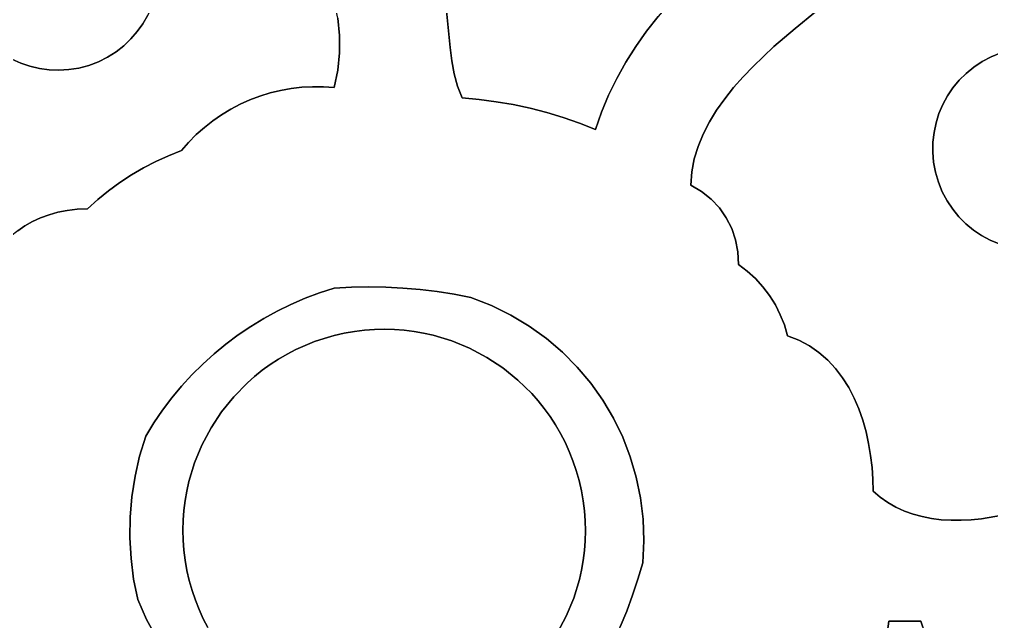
# Model space of a CAD drawing. Header units: inches. Extents: x 37.5 to 70.3, y 17.4 to 61.6.
# Drawn here: x 50.668 to 54.654, y 42.117 to 44.585 of the extents above; entities that cross this region are included whole.
import ezdxf

# ---------------------------------------------------------------- set-up
doc = ezdxf.new("R2010")
doc.units = ezdxf.units.IN
doc.layers.add('SURFACES_FOR_SKETCHUP', color=7, linetype='Continuous')

msp = doc.modelspace()

# ---------------------------------------------------------------- linework, layer by layer
at = {"layer": 'SURFACES_FOR_SKETCHUP'}
for points, invisible_edges in [([(53.1546, 44.4094), (52.8107, 45.0612), (52.4179, 44.6331)], 11), ([(52.8107, 45.0612), (53.1954, 44.474), (52.8516, 45.0616)], 3), ([(53.1954, 44.474), (52.8107, 45.0612), (53.1546, 44.4094)], 3), ([(52.8516, 45.0616), (53.1954, 44.474), (52.8928, 45.0661)], 3), ([(52.8928, 45.0661), (53.2397, 44.5366), (52.9339, 45.0748)], 3), ([(53.2397, 44.5366), (52.8928, 45.0661), (53.1954, 44.474)], 3), ([(53.2871, 44.5972), (52.9339, 45.0748), (53.2397, 44.5366)], 3), ([(50.6375, 44.4218), (50.9529, 44.3964), (50.4578, 44.9783)], 11), ([(51.1939, 44.6015), (50.4578, 44.9783), (50.9529, 44.3964)], 11), ([(53.5643, 44.8656), (53.8483, 44.548), (53.6263, 44.9118)], 3), ([(53.9321, 44.6163), (53.6263, 44.9118), (53.8483, 44.548)], 3), ([(53.5043, 44.8169), (53.8483, 44.548), (53.5643, 44.8656)], 3), ([(53.4463, 44.7655), (53.7616, 44.4731), (53.5043, 44.8169)], 3), ([(53.8483, 44.548), (53.5043, 44.8169), (53.7616, 44.4731)], 3), ([(51.9083, 44.7935), (51.2324, 44.714), (51.6958, 44.2832)], 11), ([(51.9083, 44.7935), (51.6958, 44.2832), (51.9371, 44.7277)], 3), ([(53.3906, 44.7117), (53.6762, 44.392), (53.4463, 44.7655)], 3), ([(53.7616, 44.4731), (53.4463, 44.7655), (53.6762, 44.392)], 3), ([(51.7384, 44.2936), (51.9371, 44.7277), (51.6958, 44.2832)], 3), ([(51.9371, 44.7277), (51.7384, 44.2936), (51.9589, 44.6597)], 3), ([(53.9321, 44.6163), (54.4731, 44.2709), (54.2658, 44.7505)], 3), ([(54.3395, 44.7555), (54.2658, 44.7505), (54.5209, 44.3351)], 10), ([(54.4954, 44.3041), (54.2658, 44.7505), (54.4731, 44.2709)], 3), ([(54.4954, 44.3041), (54.5209, 44.3351), (54.2658, 44.7505)], 10), ([(54.4134, 44.7578), (54.3395, 44.7555), (54.5495, 44.3636)], 10), ([(54.5209, 44.3351), (54.5495, 44.3636), (54.3395, 44.7555)], 10), ([(54.4872, 44.7574), (54.4134, 44.7578), (54.581, 44.3895)], 10), ([(54.5495, 44.3636), (54.581, 44.3895), (54.4134, 44.7578)], 10), ([(54.5609, 44.7542), (54.4872, 44.7574), (54.6153, 44.4123)], 10), ([(54.581, 44.3895), (54.6153, 44.4123), (54.4872, 44.7574)], 10), ([(54.6345, 44.7483), (54.5609, 44.7542), (54.6522, 44.4319)], 10), ([(54.6153, 44.4123), (54.6522, 44.4319), (54.5609, 44.7542)], 10), ([(54.7078, 44.7396), (54.6345, 44.7483), (54.6917, 44.448)], 10), ([(54.6522, 44.4319), (54.6917, 44.448), (54.6345, 44.7483)], 10), ([(51.2324, 44.714), (51.2232, 44.6752), (51.654, 44.2703)], 10), ([(51.654, 44.2703), (51.6958, 44.2832), (51.2324, 44.714)], 10), ([(53.3906, 44.7117), (53.3375, 44.6556), (53.6762, 44.392)], 10), ([(51.2232, 44.6752), (51.2103, 44.6376), (51.6131, 44.2549)], 10), ([(51.6131, 44.2549), (51.654, 44.2703), (51.2232, 44.6752)], 10), ([(51.9589, 44.6597), (51.7384, 44.2936), (51.9735, 44.5899)], 3), ([(53.3375, 44.6556), (53.2871, 44.5972), (53.6354, 44.3493)], 10), ([(53.6354, 44.3493), (53.6762, 44.392), (53.3375, 44.6556)], 10), ([(51.2103, 44.6376), (51.1939, 44.6015), (51.5732, 44.2371)], 10), ([(51.5732, 44.2371), (51.6131, 44.2549), (51.2103, 44.6376)], 10), ([(52.4234, 44.5793), (52.4179, 44.6331), (51.9735, 44.5899)], 10), ([(52.4234, 44.5793), (53.1546, 44.4094), (52.4179, 44.6331)], 3), ([(53.8483, 44.548), (54.4384, 44.199), (53.9321, 44.6163)], 3), ([(54.4731, 44.2709), (53.9321, 44.6163), (54.454, 44.2357)], 3), ([(54.454, 44.2357), (53.9321, 44.6163), (54.4384, 44.199)], 3), ([(51.1939, 44.6015), (50.9529, 44.3964), (51.1742, 44.5671)], 3), ([(50.9529, 44.3964), (50.9925, 44.4114), (51.1742, 44.5671)], 10), ([(51.1742, 44.5671), (50.9925, 44.4114), (51.1512, 44.5346)], 3), ([(51.1512, 44.5346), (51.497, 44.1941), (51.1742, 44.5671)], 3), ([(51.1939, 44.6015), (51.1742, 44.5671), (51.5345, 44.2168)], 10), ([(51.5345, 44.2168), (51.1742, 44.5671), (51.497, 44.1941)], 3), ([(51.5345, 44.2168), (51.5732, 44.2371), (51.1939, 44.6015)], 10), ([(51.7816, 44.3013), (51.9735, 44.5899), (51.7384, 44.2936)], 3), ([(51.9735, 44.5899), (51.7816, 44.3013), (51.9809, 44.519)], 3), ([(51.9735, 44.5899), (51.9809, 44.519), (52.4234, 44.5793)], 10), ([(52.4336, 44.4691), (52.4234, 44.5793), (51.9809, 44.519)], 10), ([(52.4234, 44.5793), (52.4336, 44.4691), (52.6928, 44.2354)], 10), ([(52.7617, 44.2205), (52.4234, 44.5793), (52.6928, 44.2354)], 3), ([(52.7617, 44.2205), (53.1546, 44.4094), (52.4234, 44.5793)], 11), ([(53.2871, 44.5972), (53.2397, 44.5366), (53.5965, 44.3051)], 10), ([(53.5965, 44.3051), (53.6354, 44.3493), (53.2871, 44.5972)], 10), ([(51.1512, 44.5346), (50.9925, 44.4114), (51.1251, 44.5045)], 3), ([(51.1251, 44.5045), (51.4608, 44.1691), (51.1512, 44.5346)], 3), ([(51.497, 44.1941), (51.1512, 44.5346), (51.4608, 44.1691)], 3), ([(53.2397, 44.5366), (53.1954, 44.474), (53.5601, 44.2595)], 10), ([(53.5601, 44.2595), (53.5965, 44.3051), (53.2397, 44.5366)], 10), ([(53.7616, 44.4731), (54.4264, 44.1608), (53.8483, 44.548)], 3), ([(54.4384, 44.199), (53.8483, 44.548), (54.4264, 44.1608)], 3), ([(50.9925, 44.4114), (51.0296, 44.43), (51.1251, 44.5045)], 10), ([(51.0961, 44.4768), (51.1251, 44.5045), (51.0296, 44.43)], 10), ([(51.0961, 44.4768), (51.4262, 44.1419), (51.1251, 44.5045)], 3), ([(51.4608, 44.1691), (51.1251, 44.5045), (51.4262, 44.1419)], 3), ([(51.8254, 44.3064), (51.9809, 44.519), (51.7816, 44.3013)], 3), ([(51.9809, 44.519), (51.8254, 44.3064), (51.981, 44.4475)], 3), ([(51.9809, 44.519), (51.981, 44.4475), (52.4336, 44.4691)], 10), ([(51.0296, 44.43), (51.0642, 44.4519), (51.0961, 44.4768)], 8), ([(51.0642, 44.4519), (51.0296, 44.43), (51.279, 44.026)], 10), ([(51.0642, 44.4519), (51.3931, 44.1124), (51.0961, 44.4768)], 3), ([(51.279, 44.026), (51.3618, 44.0808), (51.0642, 44.4519)], 11), ([(51.3931, 44.1124), (51.0642, 44.4519), (51.3618, 44.0808)], 3), ([(51.4262, 44.1419), (51.0961, 44.4768), (51.3931, 44.1124)], 3), ([(51.8696, 44.3088), (51.981, 44.4475), (51.8254, 44.3064)], 3), ([(51.981, 44.4475), (51.8696, 44.3088), (51.9737, 44.3761)], 3), ([(51.981, 44.4475), (51.9737, 44.3761), (52.4405, 44.4145)], 10), ([(52.4405, 44.4145), (52.4336, 44.4691), (51.981, 44.4475)], 10), ([(52.6928, 44.2354), (52.4336, 44.4691), (52.6233, 44.2474)], 3), ([(52.4405, 44.4145), (52.6233, 44.2474), (52.4336, 44.4691)], 3), ([(53.1954, 44.474), (53.1546, 44.4094), (53.5268, 44.2126)], 10), ([(53.5268, 44.2126), (53.5601, 44.2595), (53.1954, 44.474)], 10), ([(53.6762, 44.392), (54.4134, 44.0814), (53.7616, 44.4731)], 3), ([(54.418, 44.1215), (53.7616, 44.4731), (54.4134, 44.0814)], 3), ([(54.4264, 44.1608), (53.7616, 44.4731), (54.418, 44.1215)], 3), ([(54.454, 44.2357), (54.6917, 44.448), (54.4731, 44.2709)], 3), ([(54.454, 44.2357), (54.9664, 43.662), (54.6917, 44.448)], 11), ([(54.6917, 44.448), (54.6522, 44.4319), (54.4731, 44.2709)], 10), ([(50.6906, 43.7383), (50.6375, 44.4218), (50.6608, 43.7184)], 3), ([(50.6736, 44.4055), (50.6375, 44.4218), (50.6906, 43.7383)], 10), ([(50.6375, 44.4218), (50.6736, 44.4055), (50.9529, 44.3964)], 10), ([(50.6906, 43.7383), (50.7218, 43.756), (50.6736, 44.4055)], 10), ([(50.7112, 44.3926), (50.6736, 44.4055), (50.7218, 43.756)], 10), ([(50.6736, 44.4055), (50.7112, 44.3926), (50.912, 44.3855)], 10), ([(50.912, 44.3855), (50.9529, 44.3964), (50.6736, 44.4055)], 10), ([(50.9925, 44.4114), (50.9529, 44.3964), (51.1763, 43.9762)], 10), ([(51.0296, 44.43), (50.9925, 44.4114), (51.227, 44.0024)], 10), ([(51.1763, 43.9762), (51.227, 44.0024), (50.9925, 44.4114)], 10), ([(51.227, 44.0024), (51.279, 44.026), (51.0296, 44.43)], 10), ([(52.4503, 44.3613), (52.4405, 44.4145), (51.9737, 44.3761)], 10), ([(52.4405, 44.4145), (52.4503, 44.3613), (52.6233, 44.2474)], 10), ([(53.1546, 44.4094), (52.7617, 44.2205), (53.1173, 44.3429)], 3), ([(53.1546, 44.4094), (53.1173, 44.3429), (53.497, 44.1645)], 10), ([(53.497, 44.1645), (53.5268, 44.2126), (53.1546, 44.4094)], 10), ([(54.4731, 44.2709), (54.6522, 44.4319), (54.4954, 44.3041)], 3), ([(54.4954, 44.3041), (54.6522, 44.4319), (54.5209, 44.3351)], 3), ([(54.6522, 44.4319), (54.6153, 44.4123), (54.5209, 44.3351)], 10), ([(54.5495, 44.3636), (54.5209, 44.3351), (54.6153, 44.4123)], 10), ([(54.6153, 44.4123), (54.581, 44.3895), (54.5495, 44.3636)], 8), ([(50.7218, 43.756), (50.7548, 43.7713), (50.7112, 44.3926)], 10), ([(50.75, 44.3834), (50.7112, 44.3926), (50.7548, 43.7713)], 10), ([(50.7112, 44.3926), (50.75, 44.3834), (50.912, 44.3855)], 10), ([(50.912, 44.3855), (50.75, 44.3834), (50.871, 44.3788)], 3), ([(50.7894, 43.7842), (50.8258, 43.7945), (50.75, 44.3834)], 10), ([(50.7548, 43.7713), (50.7894, 43.7842), (50.75, 44.3834)], 10), ([(50.7898, 44.3779), (50.75, 44.3834), (50.8258, 43.7945)], 10), ([(50.7898, 44.3779), (50.871, 44.3788), (50.75, 44.3834)], 3), ([(50.7898, 44.3779), (50.8302, 44.3763), (50.871, 44.3788)], 8), ([(50.8258, 43.7945), (50.864, 43.802), (50.7898, 44.3779)], 10), ([(50.8302, 44.3763), (50.7898, 44.3779), (50.864, 43.802)], 10), ([(50.8302, 44.3763), (51.0334, 43.8825), (50.871, 44.3788)], 3), ([(51.0334, 43.8825), (50.8302, 44.3763), (50.864, 43.802)], 11), ([(50.871, 44.3788), (51.0794, 43.9162), (50.912, 44.3855)], 3), ([(51.0794, 43.9162), (50.871, 44.3788), (51.0334, 43.8825)], 3), ([(50.9529, 44.3964), (50.912, 44.3855), (51.1271, 43.9474)], 10), ([(51.1271, 43.9474), (50.912, 44.3855), (51.0794, 43.9162)], 3), ([(51.1271, 43.9474), (51.1763, 43.9762), (50.9529, 44.3964)], 10), ([(51.9142, 44.3084), (51.9737, 44.3761), (51.8696, 44.3088)], 3), ([(51.9589, 44.3052), (51.9737, 44.3761), (51.9142, 44.3084)], 2), ([(51.9737, 44.3761), (51.9589, 44.3052), (52.4503, 44.3613)], 10), ([(53.6354, 44.3493), (54.4129, 44.0406), (53.6762, 44.392)], 3), ([(54.4134, 44.0814), (53.6762, 44.392), (54.4129, 44.0406)], 3), ([(52.464, 44.3106), (52.4503, 44.3613), (51.9589, 44.3052)], 10), ([(52.464, 44.3106), (52.5534, 44.2567), (52.4503, 44.3613)], 3), ([(52.6233, 44.2474), (52.4503, 44.3613), (52.5534, 44.2567)], 3), ([(52.8299, 44.2028), (53.1173, 44.3429), (52.7617, 44.2205)], 3), ([(53.1173, 44.3429), (52.8299, 44.2028), (53.084, 44.2746)], 3), ([(53.1173, 44.3429), (53.084, 44.2746), (53.4714, 44.115)], 10), ([(53.4714, 44.115), (53.497, 44.1645), (53.1173, 44.3429)], 10), ([(53.5965, 44.3051), (54.4129, 44.0406), (53.6354, 44.3493)], 3), ([(51.654, 44.2703), (51.8985, 43.4638), (51.6958, 44.2832)], 3), ([(51.6958, 44.2832), (51.9589, 43.4833), (51.7384, 44.2936)], 3), ([(51.9589, 43.4833), (51.6958, 44.2832), (51.8985, 43.4638)], 3), ([(51.7384, 44.2936), (51.9589, 43.4833), (51.7816, 44.3013)], 3), ([(51.7816, 44.3013), (51.9589, 43.4833), (51.8254, 44.3064)], 3), ([(51.8254, 44.3064), (51.9589, 43.4833), (51.8696, 44.3088)], 3), ([(51.8696, 44.3088), (51.9589, 43.4833), (51.9142, 44.3084)], 3), ([(51.9142, 44.3084), (51.9589, 43.4833), (51.9589, 44.3052)], 3), ([(52.483, 44.2631), (52.464, 44.3106), (51.9589, 44.3052)], 10), ([(52.1701, 43.4874), (51.9589, 44.3052), (52.0997, 43.4885)], 3), ([(51.9589, 44.3052), (52.1701, 43.4874), (52.483, 44.2631)], 11), ([(52.0997, 43.4885), (51.9589, 44.3052), (52.0293, 43.4872)], 3), ([(52.0293, 43.4872), (51.9589, 44.3052), (51.9589, 43.4833)], 3), ([(52.464, 44.3106), (52.483, 44.2631), (52.5534, 44.2567)], 8), ([(53.5965, 44.3051), (53.5601, 44.2595), (53.5661, 43.7718)], 10), ([(53.5661, 43.7718), (54.4129, 44.0406), (53.5965, 44.3051)], 11), ([(51.5732, 44.2371), (51.8985, 43.4638), (51.6131, 44.2549)], 3), ([(51.6131, 44.2549), (51.8985, 43.4638), (51.654, 44.2703)], 3), ([(52.2404, 43.4838), (52.483, 44.2631), (52.1701, 43.4874)], 3), ([(52.3105, 43.4777), (52.483, 44.2631), (52.2404, 43.4838)], 3), ([(52.3803, 43.4692), (52.483, 44.2631), (52.3105, 43.4777)], 3), ([(52.4499, 43.4582), (52.483, 44.2631), (52.3803, 43.4692)], 3), ([(52.483, 44.2631), (52.4499, 43.4582), (52.5534, 44.2567)], 3), ([(52.5534, 44.2567), (52.4499, 43.4582), (52.6233, 44.2474)], 3), ([(52.5191, 43.4447), (52.6233, 44.2474), (52.4499, 43.4582)], 3), ([(52.6233, 44.2474), (52.5191, 43.4447), (52.6928, 44.2354)], 3), ([(52.8973, 44.1823), (53.084, 44.2746), (52.8299, 44.2028)], 3), ([(53.084, 44.2746), (52.8973, 44.1823), (53.0547, 44.2047)], 3), ([(53.084, 44.2746), (53.0547, 44.2047), (53.4505, 44.0644)], 10), ([(53.4714, 44.115), (53.084, 44.2746), (53.4505, 44.0644)], 3), ([(53.5601, 44.2595), (53.5268, 44.2126), (53.5378, 43.8123)], 10), ([(53.5378, 43.8123), (53.5661, 43.7718), (53.5601, 44.2595)], 10), ([(51.497, 44.1941), (51.8985, 43.4638), (51.5345, 44.2168)], 3), ([(51.5345, 44.2168), (51.8985, 43.4638), (51.5732, 44.2371)], 3), ([(52.6928, 44.2354), (52.5191, 43.4447), (52.7617, 44.2205)], 3), ([(52.7617, 44.2205), (52.5191, 43.4447), (52.8299, 44.2028)], 3), ([(52.964, 44.1591), (53.0547, 44.2047), (52.8973, 44.1823)], 3), ([(52.964, 44.1591), (53.0297, 44.1331), (53.0547, 44.2047)], 8), ([(53.0297, 44.1331), (53.4347, 44.0126), (53.0547, 44.2047)], 3), ([(53.4505, 44.0644), (53.0547, 44.2047), (53.4347, 44.0126)], 3), ([(53.5268, 44.2126), (53.497, 44.1645), (53.5378, 43.8123)], 10), ([(54.454, 44.2357), (54.4384, 44.199), (54.436, 43.9176)], 10), ([(54.436, 43.9176), (54.9664, 43.662), (54.454, 44.2357)], 11), ([(51.4262, 44.1419), (51.8392, 43.4416), (51.4608, 44.1691)], 3), ([(51.4608, 44.1691), (51.8392, 43.4416), (51.497, 44.1941)], 3), ([(51.8985, 43.4638), (51.497, 44.1941), (51.8392, 43.4416)], 3), ([(52.603, 43.4122), (52.8299, 44.2028), (52.5191, 43.4447)], 3), ([(52.8299, 44.2028), (52.603, 43.4122), (52.8973, 44.1823)], 3), ([(52.8973, 44.1823), (52.603, 43.4122), (52.964, 44.1591)], 3), ([(53.497, 44.1645), (53.4714, 44.115), (53.5378, 43.8123)], 10), ([(54.4384, 44.199), (54.4264, 44.1608), (54.424, 43.9585)], 10), ([(54.424, 43.9585), (54.436, 43.9176), (54.4384, 44.199)], 10), ([(51.3931, 44.1124), (51.8392, 43.4416), (51.4262, 44.1419)], 3), ([(52.6828, 43.3731), (52.964, 44.1591), (52.603, 43.4122)], 3), ([(52.964, 44.1591), (52.6828, 43.3731), (53.0297, 44.1331)], 3), ([(52.7582, 43.3279), (53.0297, 44.1331), (52.6828, 43.3731)], 3), ([(53.0297, 44.1331), (52.7582, 43.3279), (53.421, 43.9057)], 11), ([(53.421, 43.9057), (53.4247, 43.9597), (53.0297, 44.1331)], 10), ([(53.4247, 43.9597), (53.4347, 44.0126), (53.0297, 44.1331)], 10), ([(54.4264, 44.1608), (54.418, 44.1215), (54.424, 43.9585)], 10), ([(51.3618, 44.0808), (51.8392, 43.4416), (51.3931, 44.1124)], 3), ([(53.4714, 44.115), (53.4505, 44.0644), (53.5039, 43.8485)], 10), ([(53.5039, 43.8485), (53.5378, 43.8123), (53.4714, 44.115)], 10), ([(54.4134, 44.0814), (54.4163, 43.9996), (54.418, 44.1215)], 3), ([(54.424, 43.9585), (54.418, 44.1215), (54.4163, 43.9996)], 3), ([(51.279, 44.026), (51.3323, 44.047), (51.3618, 44.0808)], 8), ([(51.279, 44.026), (51.6698, 43.3589), (51.3323, 44.047)], 3), ([(51.3323, 44.047), (51.7813, 43.4166), (51.3618, 44.0808)], 3), ([(51.7248, 43.389), (51.3323, 44.047), (51.6698, 43.3589)], 3), ([(51.7813, 43.4166), (51.3323, 44.047), (51.7248, 43.389)], 3), ([(51.8392, 43.4416), (51.3618, 44.0808), (51.7813, 43.4166)], 3), ([(53.4505, 44.0644), (53.4347, 44.0126), (53.5039, 43.8485)], 10), ([(54.4134, 44.0814), (54.4129, 44.0406), (54.4163, 43.9996)], 8), ([(51.227, 44.0024), (51.6163, 43.3263), (51.279, 44.026)], 3), ([(51.6698, 43.3589), (51.279, 44.026), (51.6163, 43.3263)], 3), ([(53.4247, 43.9597), (53.4649, 43.8799), (53.4347, 44.0126)], 3), ([(53.4649, 43.8799), (53.5039, 43.8485), (53.4347, 44.0126)], 10), ([(54.4129, 44.0406), (53.5661, 43.7718), (54.4163, 43.9996)], 3), ([(51.1271, 43.9474), (51.5645, 43.2912), (51.1763, 43.9762)], 3), ([(51.1763, 43.9762), (51.6163, 43.3263), (51.227, 44.0024)], 3), ([(51.6163, 43.3263), (51.1763, 43.9762), (51.5645, 43.2912)], 3), ([(53.5885, 43.7278), (54.4163, 43.9996), (53.5661, 43.7718)], 3), ([(54.4163, 43.9996), (53.5885, 43.7278), (54.424, 43.9585)], 3), ([(51.0794, 43.9162), (51.5645, 43.2912), (51.1271, 43.9474)], 3), ([(53.4247, 43.9597), (53.421, 43.9057), (53.4649, 43.8799)], 8), ([(53.6045, 43.6808), (54.424, 43.9585), (53.5885, 43.7278)], 3), ([(54.424, 43.9585), (53.6045, 43.6808), (54.436, 43.9176)], 3), ([(51.0794, 43.9162), (51.0334, 43.8825), (51.5144, 43.2537)], 10), ([(51.0794, 43.9162), (51.5144, 43.2537), (51.5645, 43.2912)], 9), ([(52.8289, 43.277), (53.421, 43.9057), (52.7582, 43.3279)], 3), ([(52.8947, 43.2207), (53.421, 43.9057), (52.8289, 43.277)], 3), ([(53.421, 43.9057), (52.8947, 43.2207), (53.616, 43.5808)], 11), ([(53.5661, 43.7718), (53.5378, 43.8123), (53.421, 43.9057)], 10), ([(53.421, 43.9057), (53.5378, 43.8123), (53.4649, 43.8799)], 3), ([(53.616, 43.5808), (53.5661, 43.7718), (53.421, 43.9057)], 11), ([(53.7163, 43.4891), (54.436, 43.9176), (53.6045, 43.6808)], 11), ([(54.436, 43.9176), (53.7163, 43.4891), (54.4521, 43.8781)], 3), ([(54.436, 43.9176), (54.4521, 43.8781), (54.6131, 43.699)], 10), ([(54.6483, 43.6799), (54.436, 43.9176), (54.6131, 43.699)], 3), ([(54.436, 43.9176), (54.6483, 43.6799), (54.9664, 43.662)], 11), ([(51.0334, 43.8825), (50.864, 43.802), (50.989, 43.8465)], 3), ([(50.9042, 43.8066), (50.989, 43.8465), (50.864, 43.802)], 3), ([(50.9042, 43.8066), (50.9465, 43.8082), (50.989, 43.8465)], 8), ([(50.989, 43.8465), (50.9465, 43.8082), (51.4662, 43.214)], 10), ([(51.0334, 43.8825), (50.989, 43.8465), (51.5144, 43.2537)], 10), ([(51.4662, 43.214), (51.5144, 43.2537), (50.989, 43.8465)], 10), ([(53.5039, 43.8485), (53.4649, 43.8799), (53.5378, 43.8123)], 2), ([(53.7436, 43.4531), (54.4521, 43.8781), (53.7163, 43.4891)], 3), ([(54.4521, 43.8781), (53.7436, 43.4531), (54.4717, 43.8412)], 3), ([(54.58, 43.7213), (54.4521, 43.8781), (54.5489, 43.7468)], 3), ([(54.6131, 43.699), (54.4521, 43.8781), (54.58, 43.7213)], 3), ([(54.4521, 43.8781), (54.4717, 43.8412), (54.5489, 43.7468)], 10), ([(50.9042, 43.8066), (50.864, 43.802), (51.2928, 43.0332)], 10), ([(50.9465, 43.8082), (50.9042, 43.8066), (51.2928, 43.0332)], 10), ([(51.2928, 43.0332), (51.333, 43.0815), (50.9465, 43.8082)], 10), ([(51.333, 43.0815), (51.3754, 43.1278), (50.9465, 43.8082)], 10), ([(51.3754, 43.1278), (51.4198, 43.172), (50.9465, 43.8082)], 10), ([(51.4198, 43.172), (51.4662, 43.214), (50.9465, 43.8082)], 10), ([(53.7675, 43.4148), (54.4717, 43.8412), (53.7436, 43.4531)], 3), ([(54.4717, 43.8412), (53.7675, 43.4148), (54.4945, 43.8069)], 3), ([(53.9072, 43.2464), (54.4945, 43.8069), (53.7675, 43.4148)], 11), ([(53.9464, 43.219), (54.4945, 43.8069), (53.9072, 43.2464)], 3), ([(54.4945, 43.8069), (53.9464, 43.219), (54.5204, 43.7754)], 3), ([(54.5204, 43.7754), (54.5489, 43.7468), (54.4717, 43.8412)], 10), ([(54.4717, 43.8412), (54.4945, 43.8069), (54.5204, 43.7754)], 8), ([(50.6906, 43.7383), (50.6608, 43.7184), (50.864, 43.802)], 10), ([(51.2928, 43.0332), (50.864, 43.802), (50.6608, 43.7184)], 11), ([(50.864, 43.802), (50.8258, 43.7945), (50.6906, 43.7383)], 10), ([(50.7218, 43.756), (50.6906, 43.7383), (50.8258, 43.7945)], 10), ([(50.7894, 43.7842), (50.7218, 43.756), (50.8258, 43.7945)], 3), ([(50.7894, 43.7842), (50.7548, 43.7713), (50.7218, 43.756)], 8), ([(53.5661, 43.7718), (53.616, 43.5808), (53.5885, 43.7278)], 3), ([(53.982, 43.1878), (54.5204, 43.7754), (53.9464, 43.219)], 3), ([(54.5204, 43.7754), (53.982, 43.1878), (54.5489, 43.7468)], 3), ([(53.6045, 43.6808), (53.5885, 43.7278), (53.6138, 43.6316)], 2), ([(53.616, 43.5808), (53.6138, 43.6316), (53.5885, 43.7278)], 10), ([(54.0141, 43.1532), (54.5489, 43.7468), (53.982, 43.1878)], 3), ([(54.5489, 43.7468), (54.0141, 43.1532), (54.58, 43.7213)], 3), ([(50.6056, 43.6725), (51.2928, 43.0332), (50.6325, 43.6964)], 3), ([(50.6325, 43.6964), (51.2928, 43.0332), (50.6608, 43.7184)], 3), ([(54.0428, 43.1156), (54.58, 43.7213), (54.0141, 43.1532)], 3), ([(54.58, 43.7213), (54.0428, 43.1156), (54.6131, 43.699)], 3), ([(54.0681, 43.0753), (54.6131, 43.699), (54.0428, 43.1156)], 3), ([(54.6131, 43.699), (54.0681, 43.0753), (54.6483, 43.6799)], 3), ([(50.5557, 43.6195), (51.2928, 43.0332), (50.5801, 43.6468)], 3), ([(50.5801, 43.6468), (51.2928, 43.0332), (50.6056, 43.6725)], 3), ([(53.6138, 43.6316), (53.6858, 43.5225), (53.6045, 43.6808)], 3), ([(53.7163, 43.4891), (53.6045, 43.6808), (53.6858, 43.5225)], 3), ([(54.0904, 43.0326), (54.6483, 43.6799), (54.0681, 43.0753)], 3), ([(54.6483, 43.6799), (54.0904, 43.0326), (54.685, 43.6643)], 3), ([(54.1095, 42.988), (54.685, 43.6643), (54.0904, 43.0326)], 3), ([(54.685, 43.6643), (54.1095, 42.988), (54.7232, 43.6523)], 3), ([(54.1258, 42.9418), (54.7232, 43.6523), (54.1095, 42.988)], 3), ([(54.7232, 43.6523), (54.1258, 42.9418), (54.7625, 43.6439)], 3), ([(54.6483, 43.6799), (54.685, 43.6643), (54.9664, 43.662)], 10), ([(50.5104, 43.5604), (51.2928, 43.0332), (50.5557, 43.6195)], 3), ([(53.6138, 43.6316), (53.616, 43.5808), (53.6523, 43.5531)], 8), ([(53.6138, 43.6316), (53.6523, 43.5531), (53.6858, 43.5225)], 9), ([(54.7625, 43.6439), (54.1258, 42.9418), (54.7846, 42.574)], 11), ([(52.9554, 43.1594), (53.616, 43.5808), (52.8947, 43.2207)], 3), ([(53.0106, 43.0935), (53.616, 43.5808), (52.9554, 43.1594)], 3), ([(53.0602, 43.0235), (53.616, 43.5808), (53.0106, 43.0935)], 3), ([(53.616, 43.5808), (53.0602, 43.0235), (53.6523, 43.5531)], 3), ([(50.469, 43.4963), (51.2548, 42.9829), (50.5104, 43.5604)], 3), ([(51.2928, 43.0332), (50.5104, 43.5604), (51.2548, 42.9829)], 3), ([(53.6523, 43.5531), (53.0602, 43.0235), (53.6858, 43.5225)], 3), ([(50.4309, 43.4284), (51.2548, 42.9829), (50.469, 43.4963)], 3), ([(52.0293, 43.4872), (51.9589, 43.4833), (52.0001, 43.2985)], 10), ([(52.0001, 43.2985), (52.0415, 43.3058), (52.0293, 43.4872)], 10), ([(52.0997, 43.4885), (52.0293, 43.4872), (52.0828, 43.3109)], 10), ([(52.0415, 43.3058), (52.0828, 43.3109), (52.0293, 43.4872)], 10), ([(52.0828, 43.3109), (52.124, 43.314), (52.0997, 43.4885)], 10), ([(52.1701, 43.4874), (52.0997, 43.4885), (52.124, 43.314)], 10), ([(52.124, 43.314), (52.1649, 43.315), (52.1701, 43.4874)], 10), ([(52.1649, 43.315), (52.2056, 43.3139), (52.1701, 43.4874)], 10), ([(52.2404, 43.4838), (52.1701, 43.4874), (52.2056, 43.3139)], 10), ([(53.6858, 43.5225), (53.0602, 43.0235), (53.7163, 43.4891)], 3), ([(53.7163, 43.4891), (53.0602, 43.0235), (53.7436, 43.4531)], 3), ([(51.8392, 43.4416), (51.9179, 43.2774), (51.8985, 43.4638)], 3), ([(51.8985, 43.4638), (51.9587, 43.289), (51.9589, 43.4833)], 3), ([(51.9587, 43.289), (51.8985, 43.4638), (51.9179, 43.2774)], 3), ([(52.0001, 43.2985), (51.9589, 43.4833), (51.9587, 43.289)], 3), ([(52.2404, 43.4838), (52.2056, 43.3139), (52.246, 43.3109)], 9), ([(52.2404, 43.4838), (52.246, 43.3109), (52.3105, 43.4777)], 3), ([(52.2859, 43.3058), (52.3105, 43.4777), (52.246, 43.3109)], 3), ([(52.3254, 43.2989), (52.3105, 43.4777), (52.2859, 43.3058)], 3), ([(52.3105, 43.4777), (52.3254, 43.2989), (52.3803, 43.4692)], 3), ([(52.3644, 43.2901), (52.3803, 43.4692), (52.3254, 43.2989)], 3), ([(52.3803, 43.4692), (52.3644, 43.2901), (52.4499, 43.4582)], 3), ([(52.4406, 43.2669), (52.4499, 43.4582), (52.3644, 43.2901)], 3), ([(52.4499, 43.4582), (52.4406, 43.2669), (52.5191, 43.4447)], 3), ([(53.7436, 43.4531), (53.0602, 43.0235), (53.7675, 43.4148)], 3), ([(50.3955, 43.3577), (51.2191, 42.9306), (50.4309, 43.4284)], 3), ([(51.2548, 42.9829), (50.4309, 43.4284), (51.2191, 42.9306)], 3), ([(51.7248, 43.389), (51.8394, 43.2486), (51.7813, 43.4166)], 3), ([(51.7813, 43.4166), (51.8781, 43.2639), (51.8392, 43.4416)], 3), ([(51.8781, 43.2639), (51.7813, 43.4166), (51.8394, 43.2486)], 3), ([(51.9179, 43.2774), (51.8392, 43.4416), (51.8781, 43.2639)], 3), ([(52.5139, 43.2367), (52.5191, 43.4447), (52.4406, 43.2669)], 3), ([(52.603, 43.4122), (52.5191, 43.4447), (52.5139, 43.2367)], 10), ([(52.5139, 43.2367), (52.5838, 43.1996), (52.603, 43.4122)], 10), ([(52.6828, 43.3731), (52.603, 43.4122), (52.5838, 43.1996)], 10), ([(53.7675, 43.4148), (53.0602, 43.0235), (53.7878, 43.3744)], 3), ([(53.7878, 43.3744), (53.9072, 43.2464), (53.7675, 43.4148)], 3), ([(51.6698, 43.3589), (51.7654, 43.2127), (51.7248, 43.389)], 3), ([(51.8394, 43.2486), (51.7248, 43.389), (51.8018, 43.2315)], 3), ([(51.8018, 43.2315), (51.7248, 43.389), (51.7654, 43.2127)], 3), ([(52.6828, 43.3731), (52.5838, 43.1996), (52.7582, 43.3279)], 3), ([(53.7878, 43.3744), (53.0602, 43.0235), (53.8045, 43.3322)], 3), ([(53.8045, 43.3322), (53.8642, 43.2696), (53.7878, 43.3744)], 3), ([(53.9072, 43.2464), (53.7878, 43.3744), (53.8642, 43.2696)], 3), ([(50.3955, 43.3577), (50.3304, 43.2124), (51.1858, 42.8766)], 10), ([(51.1858, 42.8766), (51.2191, 42.9306), (50.3955, 43.3577)], 10), ([(51.6163, 43.3263), (51.7303, 43.1922), (51.6698, 43.3589)], 3), ([(51.7654, 43.2127), (51.6698, 43.3589), (51.7303, 43.1922)], 3), ([(52.5838, 43.1996), (52.65, 43.1561), (52.7582, 43.3279)], 10), ([(52.8289, 43.277), (52.7582, 43.3279), (52.65, 43.1561)], 10), ([(53.8045, 43.3322), (53.0602, 43.0235), (53.8174, 43.2884)], 3), ([(53.8045, 43.3322), (53.8174, 43.2884), (53.8642, 43.2696)], 8), ([(51.4971, 42.9763), (51.4536, 42.9101), (51.9587, 43.289)], 10), ([(51.9587, 43.289), (51.4536, 42.9101), (52.5838, 43.1996)], 11), ([(51.9587, 43.289), (51.9179, 43.2774), (51.4971, 42.9763)], 10), ([(51.5144, 43.2537), (51.6324, 43.1214), (51.5645, 43.2912)], 3), ([(51.5645, 43.2912), (51.6964, 43.1701), (51.6163, 43.3263)], 3), ([(51.6637, 43.1465), (51.5645, 43.2912), (51.6324, 43.1214)], 3), ([(51.6964, 43.1701), (51.5645, 43.2912), (51.6637, 43.1465)], 3), ([(51.7303, 43.1922), (51.6163, 43.3263), (51.6964, 43.1701)], 3), ([(52.0001, 43.2985), (51.9587, 43.289), (52.5139, 43.2367)], 10), ([(52.5838, 43.1996), (52.5139, 43.2367), (51.9587, 43.289)], 10), ([(52.0415, 43.3058), (52.0001, 43.2985), (52.4406, 43.2669)], 10), ([(52.5139, 43.2367), (52.4406, 43.2669), (52.0001, 43.2985)], 10), ([(52.0828, 43.3109), (52.0415, 43.3058), (52.3644, 43.2901)], 10), ([(52.4406, 43.2669), (52.3644, 43.2901), (52.0415, 43.3058)], 10), ([(52.124, 43.314), (52.0828, 43.3109), (52.3254, 43.2989)], 10), ([(52.3644, 43.2901), (52.3254, 43.2989), (52.0828, 43.3109)], 10), ([(52.1649, 43.315), (52.124, 43.314), (52.2859, 43.3058)], 10), ([(52.3254, 43.2989), (52.2859, 43.3058), (52.124, 43.314)], 10), ([(52.2056, 43.3139), (52.1649, 43.315), (52.246, 43.3109)], 2), ([(52.2859, 43.3058), (52.246, 43.3109), (52.1649, 43.315)], 10), ([(53.104, 42.9496), (53.8174, 43.2884), (53.0602, 43.0235)], 3), ([(53.1415, 42.8722), (53.8174, 43.2884), (53.104, 42.9496)], 3), ([(53.1727, 42.7918), (53.8174, 43.2884), (53.1415, 42.8722)], 3), ([(53.1972, 42.7088), (53.8174, 43.2884), (53.1727, 42.7918)], 3), ([(53.8174, 43.2884), (53.1972, 42.7088), (54.0681, 43.0753)], 11), ([(53.982, 43.1878), (53.9464, 43.219), (53.8174, 43.2884)], 10), ([(54.0428, 43.1156), (54.0141, 43.1532), (53.8174, 43.2884)], 10), ([(53.8642, 43.2696), (53.8174, 43.2884), (53.9464, 43.219)], 10), ([(54.0141, 43.1532), (53.982, 43.1878), (53.8174, 43.2884)], 10), ([(54.0681, 43.0753), (54.0428, 43.1156), (53.8174, 43.2884)], 10), ([(51.4662, 43.214), (51.6025, 43.0949), (51.5144, 43.2537)], 3), ([(51.5468, 43.038), (51.4971, 42.9763), (51.9179, 43.2774)], 10), ([(51.6324, 43.1214), (51.5144, 43.2537), (51.6025, 43.0949)], 3), ([(51.9179, 43.2774), (51.8781, 43.2639), (51.5468, 43.038)], 10), ([(51.6025, 43.0949), (51.5468, 43.038), (51.8781, 43.2639)], 10), ([(51.8781, 43.2639), (51.8394, 43.2486), (51.6025, 43.0949)], 10), ([(51.6324, 43.1214), (51.6025, 43.0949), (51.8394, 43.2486)], 10), ([(51.8394, 43.2486), (51.8018, 43.2315), (51.6324, 43.1214)], 10), ([(52.8289, 43.277), (52.65, 43.1561), (52.7117, 43.1063)], 9), ([(52.8289, 43.277), (52.7117, 43.1063), (52.8947, 43.2207)], 3), ([(53.9072, 43.2464), (53.8642, 43.2696), (53.9464, 43.219)], 2), ([(50.3304, 43.2124), (50.2683, 43.0692), (51.1609, 42.7949)], 10), ([(51.1609, 42.7949), (51.1858, 42.8766), (50.3304, 43.2124)], 10), ([(51.4198, 43.172), (51.5468, 43.038), (51.4662, 43.214)], 3), ([(51.6025, 43.0949), (51.4662, 43.214), (51.5468, 43.038)], 3), ([(51.6324, 43.1214), (51.8018, 43.2315), (51.6637, 43.1465)], 3), ([(51.8018, 43.2315), (51.7654, 43.2127), (51.6637, 43.1465)], 10), ([(51.6964, 43.1701), (51.6637, 43.1465), (51.7654, 43.2127)], 10), ([(51.7303, 43.1922), (51.6964, 43.1701), (51.7654, 43.2127)], 2), ([(52.7686, 43.0507), (52.8947, 43.2207), (52.7117, 43.1063)], 3), ([(52.8947, 43.2207), (52.7686, 43.0507), (52.9554, 43.1594)], 3), ([(51.3754, 43.1278), (51.5468, 43.038), (51.4198, 43.172)], 3), ([(52.5838, 43.1996), (51.4536, 42.9101), (52.9627, 42.6944)], 11), ([(52.5838, 43.1996), (52.9627, 42.6944), (52.65, 43.1561)], 3), ([(51.333, 43.0815), (51.4971, 42.9763), (51.3754, 43.1278)], 3), ([(51.5468, 43.038), (51.3754, 43.1278), (51.4971, 42.9763)], 3), ([(52.65, 43.1561), (52.9511, 42.7353), (52.7117, 43.1063)], 3), ([(52.9511, 42.7353), (52.65, 43.1561), (52.9627, 42.6944)], 3), ([(52.7951, 43.0207), (52.9554, 43.1594), (52.7686, 43.0507)], 3), ([(52.8202, 42.9894), (52.9554, 43.1594), (52.7951, 43.0207)], 3), ([(52.9554, 43.1594), (52.8202, 42.9894), (53.0106, 43.0935)], 3), ([(52.9376, 42.7751), (52.7117, 43.1063), (52.9511, 42.7353)], 3), ([(52.7117, 43.1063), (52.9376, 42.7751), (52.7686, 43.0507)], 3), ([(52.8438, 42.9568), (53.0106, 43.0935), (52.8202, 42.9894)], 3), ([(52.8659, 42.9229), (53.0106, 43.0935), (52.8438, 42.9568)], 3), ([(53.0106, 43.0935), (52.8659, 42.9229), (53.0602, 43.0235)], 3), ([(50.2683, 43.0692), (50.2369, 43.0011), (51.1419, 42.712)], 10), ([(51.1419, 42.712), (51.1609, 42.7949), (50.2683, 43.0692)], 10), ([(51.333, 43.0815), (51.2928, 43.0332), (51.4536, 42.9101)], 10), ([(51.333, 43.0815), (51.4536, 42.9101), (51.4971, 42.9763)], 9), ([(52.7686, 43.0507), (52.9223, 42.8138), (52.7951, 43.0207)], 3), ([(52.9223, 42.8138), (52.7686, 43.0507), (52.9376, 42.7751)], 3), ([(54.0904, 43.0326), (54.0681, 43.0753), (53.1972, 42.7088)], 10), ([(51.2548, 42.9829), (51.4536, 42.9101), (51.2928, 43.0332)], 3), ([(52.9052, 42.8513), (52.7951, 43.0207), (52.9223, 42.8138)], 3), ([(52.8202, 42.9894), (52.7951, 43.0207), (52.9052, 42.8513)], 10), ([(52.8863, 42.8877), (53.0602, 43.0235), (52.8659, 42.9229)], 3), ([(53.0602, 43.0235), (52.8863, 42.8877), (53.104, 42.9496)], 3), ([(54.1095, 42.988), (54.0904, 43.0326), (53.1972, 42.7088)], 10), ([(50.2369, 43.0011), (50.2044, 42.9368), (51.1419, 42.712)], 10), ([(51.2191, 42.9306), (51.4165, 42.8402), (51.2548, 42.9829)], 3), ([(51.4536, 42.9101), (51.2548, 42.9829), (51.4165, 42.8402)], 3), ([(52.9052, 42.8513), (52.8863, 42.8877), (52.8202, 42.9894)], 10), ([(52.8438, 42.9568), (52.8202, 42.9894), (52.8863, 42.8877)], 10), ([(54.1258, 42.9418), (54.1095, 42.988), (53.1972, 42.7088)], 10), ([(50.2044, 42.9368), (49.9336, 42.4989), (51.1206, 42.4591)], 11), ([(51.1206, 42.4591), (51.1218, 42.5438), (50.2044, 42.9368)], 10), ([(51.1218, 42.5438), (51.1289, 42.6282), (50.2044, 42.9368)], 10), ([(51.1289, 42.6282), (51.1419, 42.712), (50.2044, 42.9368)], 10), ([(51.2191, 42.9306), (51.1858, 42.8766), (51.3863, 42.7669)], 10), ([(51.3863, 42.7669), (51.4165, 42.8402), (51.2191, 42.9306)], 10), ([(52.8659, 42.9229), (52.8438, 42.9568), (52.8863, 42.8877)], 2), ([(52.9052, 42.8513), (53.104, 42.9496), (52.8863, 42.8877)], 3), ([(52.9223, 42.8138), (53.104, 42.9496), (52.9052, 42.8513)], 3), ([(53.104, 42.9496), (52.9223, 42.8138), (53.1415, 42.8722)], 3), ([(54.1392, 42.8944), (54.1258, 42.9418), (53.1972, 42.7088)], 10), ([(54.1392, 42.8944), (54.7846, 42.574), (54.1258, 42.9418)], 3), ([(51.3642, 42.2851), (51.743, 41.7799), (51.4536, 42.9101)], 11), ([(51.4536, 42.9101), (51.4165, 42.8402), (51.3642, 42.2851)], 10), ([(52.3681, 41.6905), (52.9627, 42.6944), (51.4536, 42.9101)], 11), ([(51.743, 41.7799), (52.3681, 41.6905), (51.4536, 42.9101)], 11), ([(54.1499, 42.8461), (54.1392, 42.8944), (53.1972, 42.7088)], 10), ([(54.1499, 42.8461), (54.6133, 42.5378), (54.1392, 42.8944)], 3), ([(54.6987, 42.5523), (54.1392, 42.8944), (54.6133, 42.5378)], 3), ([(54.7846, 42.574), (54.1392, 42.8944), (54.6987, 42.5523)], 3), ([(51.1858, 42.8766), (51.1609, 42.7949), (51.3863, 42.7669)], 10), ([(52.9376, 42.7751), (53.1415, 42.8722), (52.9223, 42.8138)], 3), ([(52.9511, 42.7353), (53.1415, 42.8722), (52.9376, 42.7751)], 3), ([(53.1415, 42.8722), (52.9511, 42.7353), (53.1727, 42.7918)], 3), ([(51.4165, 42.8402), (51.3863, 42.7669), (51.3547, 42.3265)], 10), ([(51.3547, 42.3265), (51.3642, 42.2851), (51.4165, 42.8402)], 10), ([(53.1972, 42.7088), (53.2149, 42.6234), (54.1499, 42.8461)], 10), ([(54.1581, 42.7973), (54.1499, 42.8461), (53.2149, 42.6234)], 10), ([(54.1581, 42.7973), (54.4882, 42.5316), (54.1499, 42.8461)], 3), ([(54.5293, 42.5315), (54.1499, 42.8461), (54.4882, 42.5316)], 3), ([(54.5293, 42.5315), (54.571, 42.5336), (54.1499, 42.8461)], 10), ([(54.571, 42.5336), (54.6133, 42.5378), (54.1499, 42.8461)], 10), ([(51.1609, 42.7949), (51.1419, 42.712), (51.3631, 42.6907)], 10), ([(51.3631, 42.6907), (51.3863, 42.7669), (51.1609, 42.7949)], 10), ([(52.9627, 42.6944), (53.1727, 42.7918), (52.9511, 42.7353)], 3), ([(53.1727, 42.7918), (52.9627, 42.6944), (53.1972, 42.7088)], 3), ([(54.1638, 42.7484), (54.1581, 42.7973), (53.2149, 42.6234)], 10), ([(54.4478, 42.5341), (54.1581, 42.7973), (54.4083, 42.539)], 3), ([(54.3699, 42.5466), (54.1581, 42.7973), (54.3326, 42.5567)], 3), ([(54.1638, 42.7484), (54.3326, 42.5567), (54.1581, 42.7973)], 3), ([(54.4083, 42.539), (54.1581, 42.7973), (54.3699, 42.5466)], 3), ([(54.4882, 42.5316), (54.1581, 42.7973), (54.4478, 42.5341)], 3), ([(51.3863, 42.7669), (51.3631, 42.6907), (51.3474, 42.3678)], 10), ([(51.3547, 42.3265), (51.3863, 42.7669), (51.3474, 42.3678)], 3), ([(54.1638, 42.7484), (53.2149, 42.6234), (54.1672, 42.6996)], 3), ([(54.2966, 42.5697), (54.1638, 42.7484), (54.2621, 42.5856)], 3), ([(54.3326, 42.5567), (54.1638, 42.7484), (54.2966, 42.5697)], 3), ([(54.1638, 42.7484), (54.1672, 42.6996), (54.2621, 42.5856)], 10), ([(51.1419, 42.712), (51.1289, 42.6282), (51.3543, 42.6517)], 10), ([(51.3543, 42.6517), (51.3631, 42.6907), (51.1419, 42.712)], 10), ([(51.3631, 42.6907), (51.3543, 42.6517), (51.3422, 42.4091)], 10), ([(51.3474, 42.3678), (51.3631, 42.6907), (51.3422, 42.4091)], 3), ([(52.8733, 42.0693), (52.9627, 42.6944), (52.3681, 41.6905)], 11), ([(52.9104, 42.1393), (52.9627, 42.6944), (52.8733, 42.0693)], 3), ([(52.9627, 42.6944), (52.9104, 42.1393), (52.9722, 42.653)], 3), ([(52.9722, 42.653), (53.1972, 42.7088), (52.9627, 42.6944)], 3), ([(52.9795, 42.6117), (53.1972, 42.7088), (52.9722, 42.653)], 3), ([(53.1972, 42.7088), (52.9795, 42.6117), (53.2149, 42.6234)], 3), ([(54.1672, 42.6996), (53.2149, 42.6234), (54.1683, 42.6515)], 3), ([(54.2291, 42.6044), (54.2621, 42.5856), (54.1672, 42.6996)], 10), ([(54.1683, 42.6515), (54.1978, 42.6264), (54.1672, 42.6996)], 2), ([(54.2291, 42.6044), (54.1672, 42.6996), (54.1978, 42.6264)], 3), ([(51.3473, 42.6122), (51.3543, 42.6517), (51.1289, 42.6282)], 10), ([(51.3422, 42.4091), (51.3543, 42.6517), (51.3392, 42.4503)], 3), ([(51.3473, 42.6122), (51.3392, 42.4503), (51.3543, 42.6517)], 3), ([(52.9406, 42.2126), (52.9722, 42.653), (52.9104, 42.1393)], 3), ([(52.9722, 42.653), (52.9406, 42.2126), (52.9795, 42.6117)], 3), ([(53.2253, 42.5362), (54.1683, 42.6515), (53.2149, 42.6234)], 3), ([(54.2333, 42.1187), (54.1683, 42.6515), (53.2239, 42.3575)], 11), ([(53.2284, 42.4474), (53.2239, 42.3575), (54.1683, 42.6515)], 10), ([(53.2284, 42.4474), (54.1683, 42.6515), (53.2253, 42.5362)], 3), ([(54.1683, 42.6515), (54.2333, 42.1187), (54.1978, 42.6264)], 3), ([(51.1289, 42.6282), (51.1218, 42.5438), (51.3423, 42.5723)], 10), ([(51.3423, 42.5723), (51.3473, 42.6122), (51.1289, 42.6282)], 10), ([(51.3473, 42.6122), (51.3423, 42.5723), (51.3382, 42.4912)], 10), ([(51.3392, 42.4503), (51.3473, 42.6122), (51.3382, 42.4912)], 3), ([(52.9638, 42.2888), (52.9795, 42.6117), (52.9406, 42.2126)], 3), ([(52.9795, 42.6117), (52.9638, 42.2888), (52.9846, 42.5704)], 3), ([(52.9846, 42.5704), (53.2149, 42.6234), (52.9795, 42.6117)], 3), ([(53.2149, 42.6234), (52.9846, 42.5704), (53.2253, 42.5362)], 3), ([(54.1978, 42.6264), (54.2333, 42.1187), (54.2291, 42.6044)], 3), ([(51.3393, 42.5319), (51.3423, 42.5723), (51.1218, 42.5438)], 10), ([(51.3393, 42.5319), (51.3382, 42.4912), (51.3423, 42.5723)], 2), ([(52.9638, 42.2888), (52.9726, 42.3277), (52.9846, 42.5704)], 10), ([(52.9877, 42.5292), (52.9846, 42.5704), (52.9726, 42.3277)], 10), ([(52.9877, 42.5292), (53.2253, 42.5362), (52.9846, 42.5704)], 3), ([(54.2291, 42.6044), (54.2333, 42.1187), (54.2621, 42.5856)], 3), ([(54.2621, 42.5856), (54.2333, 42.1187), (54.2966, 42.5697)], 3), ([(54.2966, 42.5697), (54.2333, 42.1187), (54.3326, 42.5567)], 3), ([(51.1218, 42.5438), (51.1206, 42.4591), (51.3382, 42.4912)], 10), ([(51.3382, 42.4912), (51.3393, 42.5319), (51.1218, 42.5438)], 10), ([(52.9795, 42.3672), (52.9877, 42.5292), (52.9726, 42.3277)], 3), ([(52.9877, 42.5292), (52.9795, 42.3672), (52.9887, 42.4882)], 3), ([(52.9887, 42.4882), (53.2253, 42.5362), (52.9877, 42.5292)], 3), ([(53.2253, 42.5362), (52.9887, 42.4882), (53.2284, 42.4474)], 3), ([(54.3326, 42.5567), (54.2333, 42.1187), (54.3699, 42.5466)], 3), ([(54.3633, 42.1187), (54.3699, 42.5466), (54.2333, 42.1187)], 3), ([(54.3699, 42.5466), (54.3633, 42.1187), (54.4083, 42.539)], 3), ([(54.4083, 42.539), (54.3633, 42.1187), (54.4478, 42.5341)], 3), ([(54.571, 42.5336), (54.3633, 42.1187), (54.6133, 42.5378)], 3), ([(54.6133, 42.5378), (54.3633, 42.1187), (54.9156, 42.17)], 11), ([(54.4478, 42.5341), (54.3633, 42.1187), (54.4882, 42.5316)], 3), ([(54.5293, 42.5315), (54.3633, 42.1187), (54.571, 42.5336)], 3), ([(54.4882, 42.5316), (54.3633, 42.1187), (54.5293, 42.5315)], 3), ([(54.6987, 42.5523), (54.6133, 42.5378), (54.9156, 42.17)], 10), ([(49.9336, 42.4989), (49.9444, 42.1187), (51.1255, 42.3744)], 10), ([(51.1255, 42.3744), (51.1206, 42.4591), (49.9336, 42.4989)], 10), ([(51.3382, 42.4912), (51.1206, 42.4591), (51.3392, 42.4503)], 3), ([(51.1255, 42.3744), (51.3392, 42.4503), (51.1206, 42.4591)], 3), ([(51.3392, 42.4503), (51.1255, 42.3744), (51.3422, 42.4091)], 3), ([(52.9795, 42.3672), (52.9845, 42.4072), (52.9887, 42.4882)], 10), ([(52.9876, 42.4476), (52.9887, 42.4882), (52.9845, 42.4072)], 2), ([(52.9876, 42.4476), (53.2284, 42.4474), (52.9887, 42.4882)], 3), ([(52.9876, 42.4476), (52.9845, 42.4072), (53.2284, 42.4474)], 10), ([(53.2239, 42.3575), (53.2284, 42.4474), (52.9845, 42.4072)], 10), ([(51.1364, 42.2901), (51.1255, 42.3744), (49.9444, 42.1187)], 10), ([(51.3422, 42.4091), (51.1255, 42.3744), (51.3474, 42.3678)], 3), ([(51.1364, 42.2901), (51.3474, 42.3678), (51.1255, 42.3744)], 3), ([(52.9845, 42.4072), (52.9795, 42.3672), (53.2239, 42.3575)], 10), ([(51.3474, 42.3678), (51.1364, 42.2901), (51.3547, 42.3265)], 3), ([(52.9795, 42.3672), (52.9726, 42.3277), (53.2041, 42.2908)], 10), ([(53.2041, 42.2908), (53.2239, 42.3575), (52.9795, 42.3672)], 10), ([(53.2239, 42.3575), (53.2041, 42.2908), (54.2333, 42.1187)], 10), ([(49.9444, 42.1187), (49.9586, 42.0468), (51.1364, 42.2901)], 10), ([(49.9586, 42.0468), (49.9748, 41.9754), (51.1364, 42.2901)], 10), ([(51.1533, 42.2064), (51.1364, 42.2901), (49.9748, 41.9754)], 10), ([(51.3547, 42.3265), (51.1364, 42.2901), (51.3642, 42.2851)], 3), ([(51.1533, 42.2064), (51.3642, 42.2851), (51.1364, 42.2901)], 3), ([(52.9726, 42.3277), (52.9638, 42.2888), (53.1821, 42.2248)], 10), ([(53.1821, 42.2248), (53.2041, 42.2908), (52.9726, 42.3277)], 10), ([(53.2041, 42.2908), (53.1821, 42.2248), (54.2105, 41.9749)], 10), ([(54.2105, 41.9749), (54.2229, 42.0466), (53.2041, 42.2908)], 10), ([(54.2229, 42.0466), (54.2333, 42.1187), (53.2041, 42.2908)], 10), ([(51.3642, 42.2851), (51.1533, 42.2064), (51.3758, 42.2442)], 3), ([(51.3758, 42.2442), (51.6769, 41.8234), (51.3642, 42.2851)], 3), ([(51.743, 41.7799), (51.3642, 42.2851), (51.6769, 41.8234)], 3), ([(52.9638, 42.2888), (52.9406, 42.2126), (53.1579, 42.1596)], 10), ([(53.1579, 42.1596), (53.1821, 42.2248), (52.9638, 42.2888)], 10), ([(51.1897, 42.1254), (51.3758, 42.2442), (51.1533, 42.2064)], 3), ([(51.3758, 42.2442), (51.1897, 42.1254), (51.3893, 42.2044)], 3), ([(51.6769, 41.8234), (51.3758, 42.2442), (51.6151, 41.8732)], 3), ([(51.3758, 42.2442), (51.3893, 42.2044), (51.6151, 41.8732)], 10), ([(52.9406, 42.2126), (52.9104, 42.1393), (53.1315, 42.0954)], 10), ([(53.1315, 42.0954), (53.1579, 42.1596), (52.9406, 42.2126)], 10), ([(53.1821, 42.2248), (53.1579, 42.1596), (54.1962, 41.9035)], 10), ([(54.1962, 41.9035), (54.2105, 41.9749), (53.1821, 42.2248)], 10), ([(49.9748, 41.9754), (49.9929, 41.9045), (51.1533, 42.2064)], 10), ([(49.9929, 41.9045), (50.013, 41.8342), (51.1533, 42.2064)], 10), ([(50.013, 41.8342), (50.035, 41.7644), (51.1533, 42.2064)], 10), ([(50.035, 41.7644), (50.059, 41.6953), (51.1533, 42.2064)], 10), ([(51.1897, 42.1254), (51.1533, 42.2064), (50.059, 41.6953)], 10), ([(51.3893, 42.2044), (51.1897, 42.1254), (51.4046, 42.1657)], 3), ([(51.3893, 42.2044), (51.4046, 42.1657), (51.5582, 41.9288)], 10), ([(51.5582, 41.9288), (51.6151, 41.8732), (51.3893, 42.2044)], 10), ([(51.1897, 42.1254), (51.2317, 42.0481), (51.4046, 42.1657)], 10), ([(51.4217, 42.1281), (51.4046, 42.1657), (51.2317, 42.0481)], 10), ([(51.5318, 41.9587), (51.5582, 41.9288), (51.4046, 42.1657)], 10), ([(51.4046, 42.1657), (51.4217, 42.1281), (51.5318, 41.9587)], 10), ([(52.8733, 42.0693), (53.1028, 42.0321), (52.9104, 42.1393)], 3), ([(53.1315, 42.0954), (52.9104, 42.1393), (53.1028, 42.0321)], 3), ([(53.1579, 42.1596), (53.1315, 42.0954), (54.1618, 41.7622)], 10), ([(54.18, 41.8326), (54.1962, 41.9035), (53.1579, 42.1596)], 10), ([(54.1618, 41.7622), (54.18, 41.8326), (53.1579, 42.1596)], 10), ([(54.3812, 42.0666), (54.9156, 42.17), (54.3633, 42.1187)], 3), ([(54.4025, 42.0147), (54.9156, 42.17), (54.3812, 42.0666)], 3), ([(54.4266, 41.963), (54.9156, 42.17), (54.4025, 42.0147)], 3), ([(54.9156, 42.17), (54.4266, 41.963), (54.9279, 42.0907)], 3), ([(50.059, 41.6953), (50.0849, 41.6268), (51.1897, 42.1254)], 10), ([(50.0849, 41.6268), (50.1402, 41.525), (51.1897, 42.1254)], 11), ([(50.1402, 41.525), (50.1646, 41.4889), (51.1897, 42.1254)], 10), ([(51.2317, 42.0481), (51.1897, 42.1254), (50.1646, 41.4889)], 10), ([(51.2317, 42.0481), (51.2789, 41.9748), (51.4217, 42.1281)], 10), ([(51.4405, 42.0918), (51.4217, 42.1281), (51.2789, 41.9748)], 10), ([(51.5067, 41.99), (51.5318, 41.9587), (51.4217, 42.1281)], 10), ([(51.4217, 42.1281), (51.4405, 42.0918), (51.5067, 41.99)], 10), ([(54.3633, 42.1187), (54.2333, 42.1187), (54.2229, 42.0466)], 8), ([(54.3633, 42.1187), (54.2229, 42.0466), (54.3812, 42.0666)], 3)]:
    msp.add_3dface(points, dxfattribs=dict(at, invisible_edges=invisible_edges))

doc.saveas('drawing.dxf')
